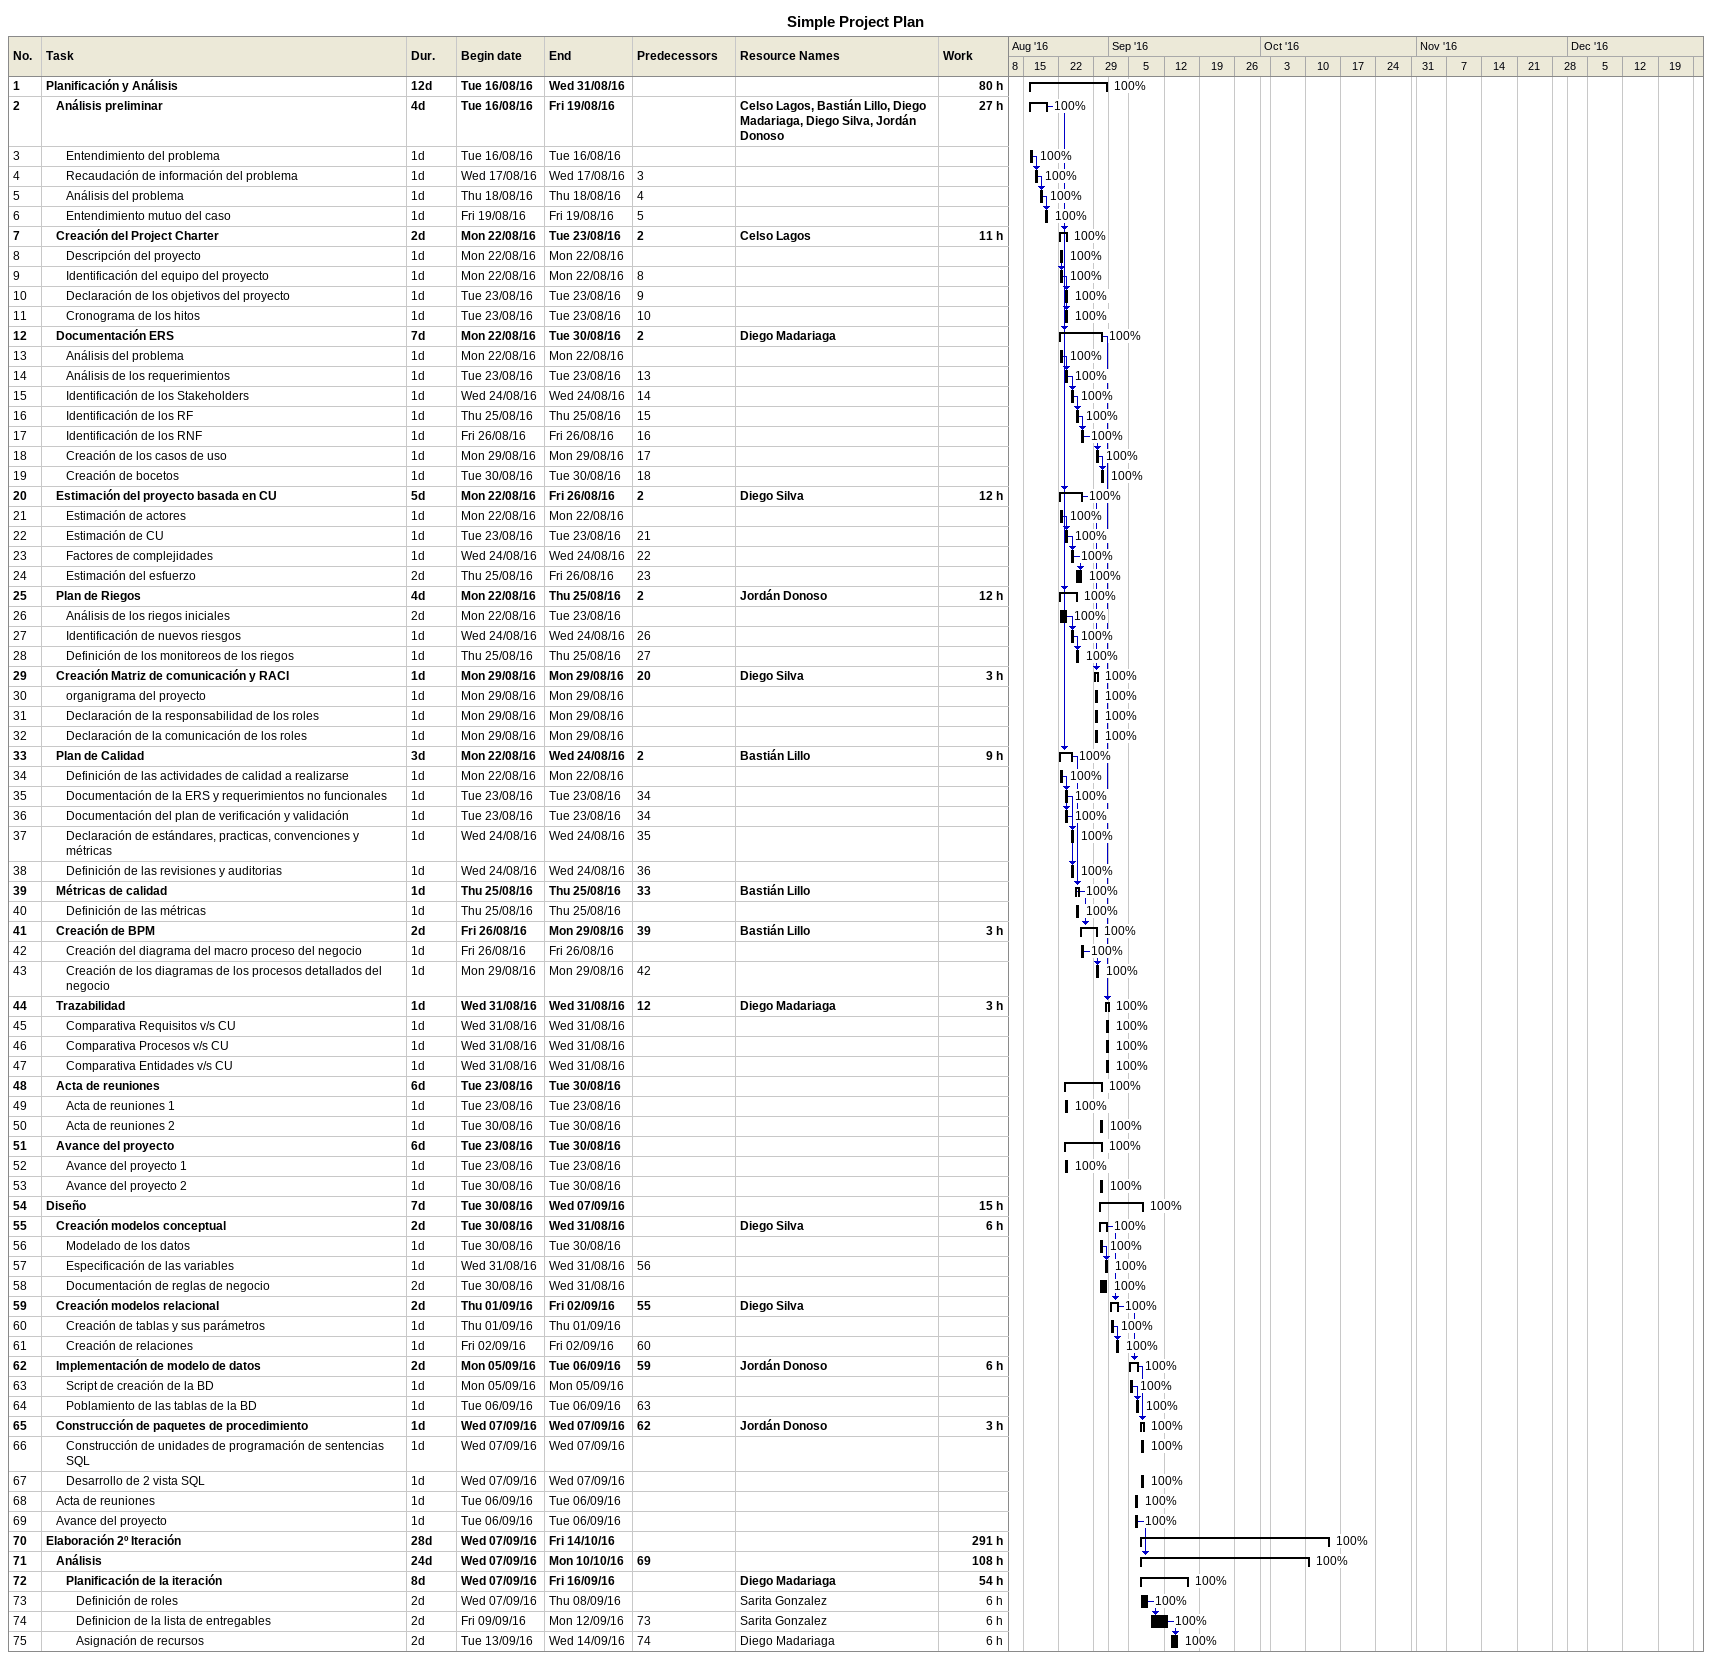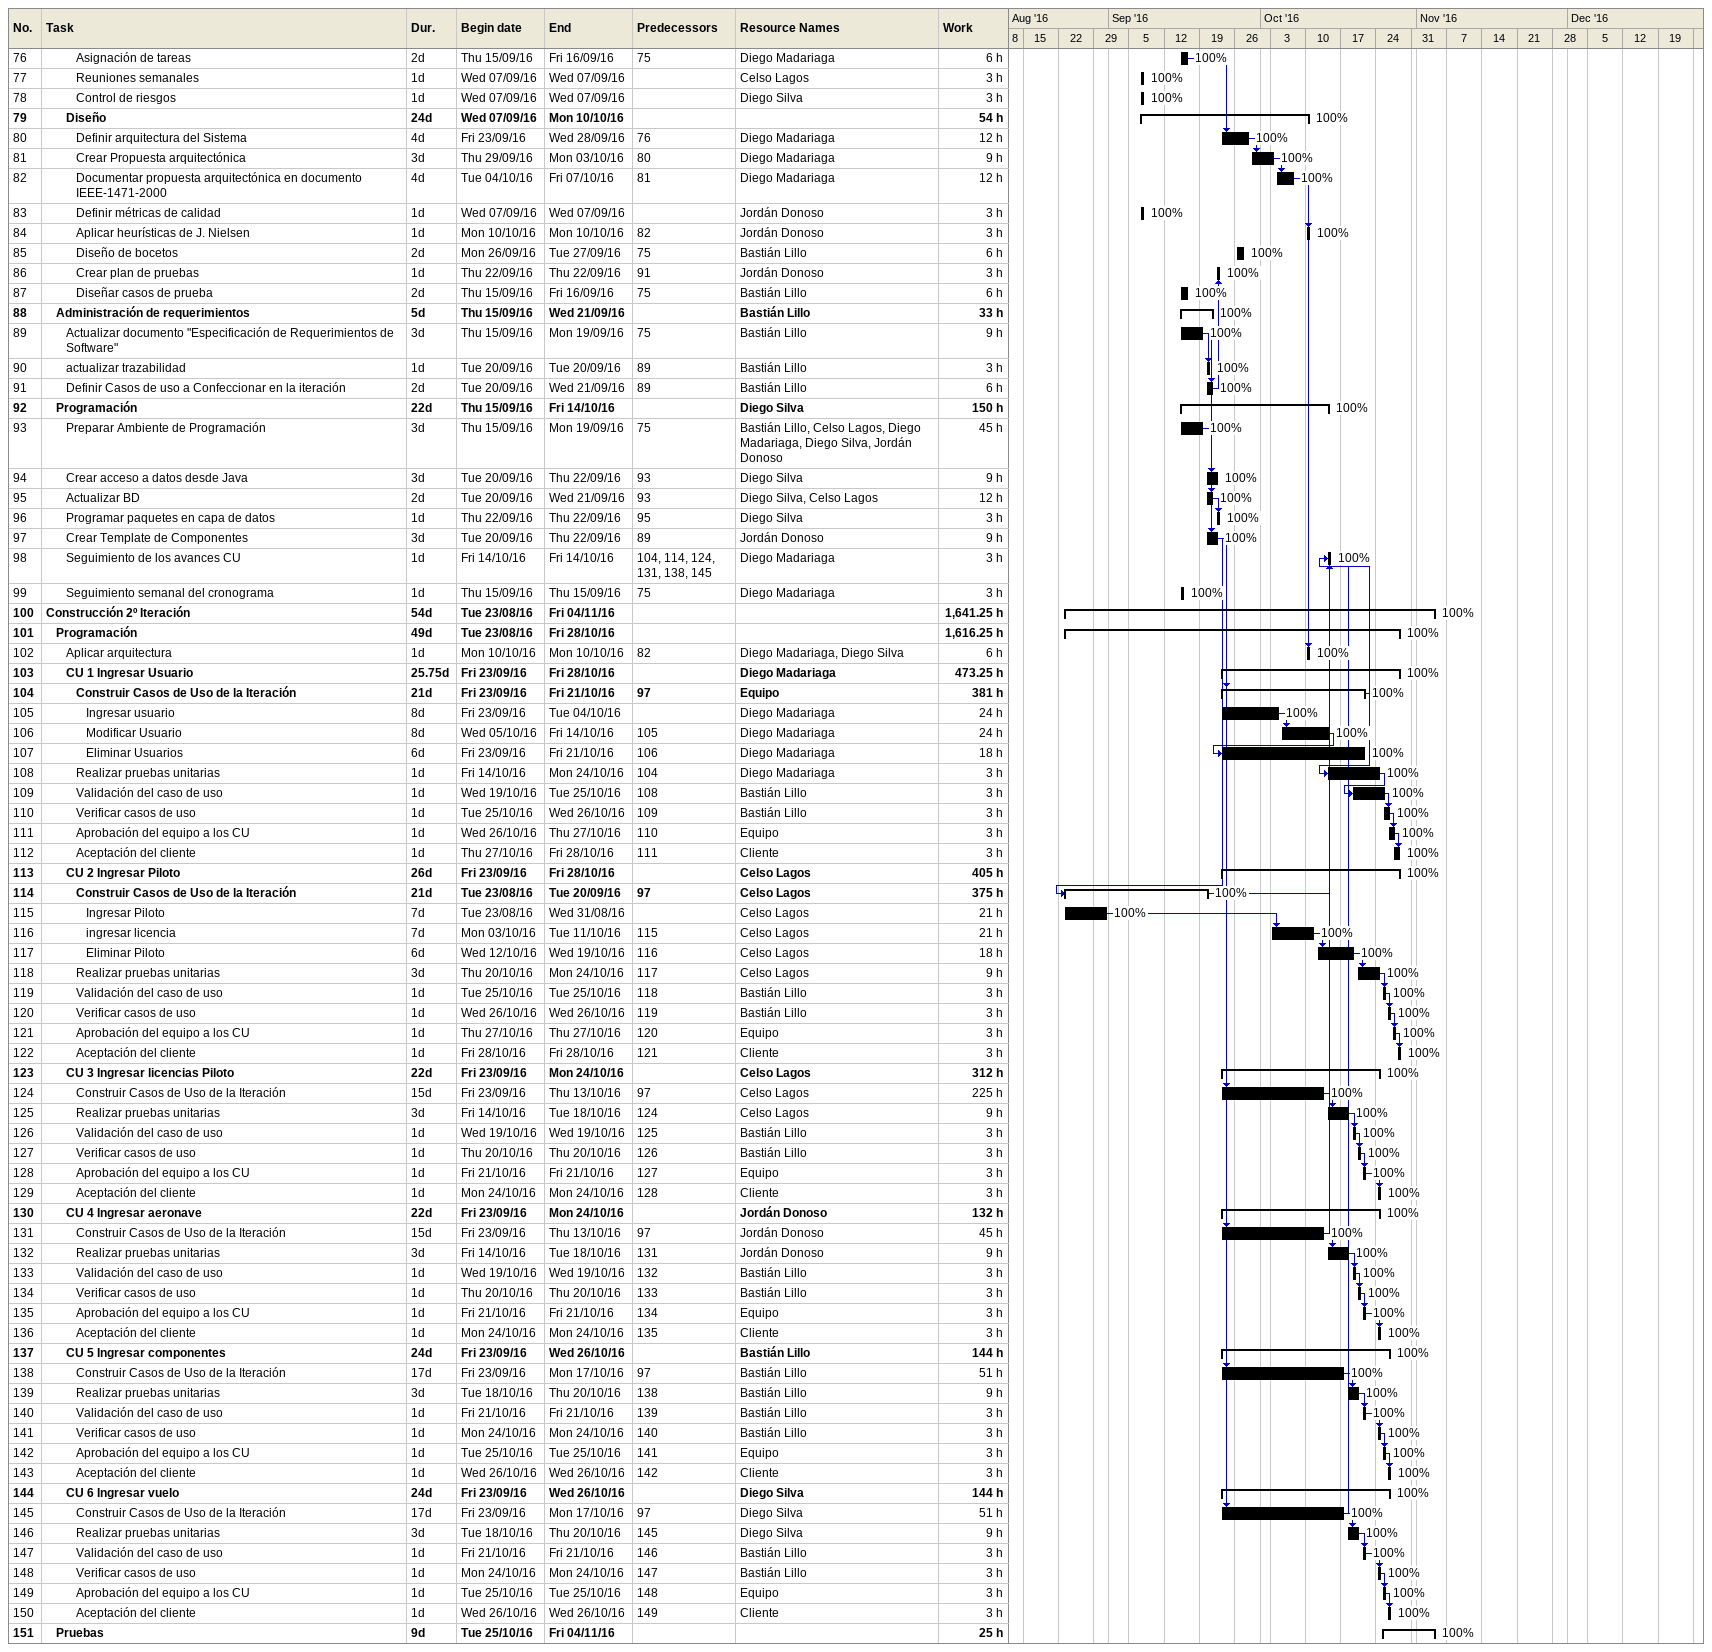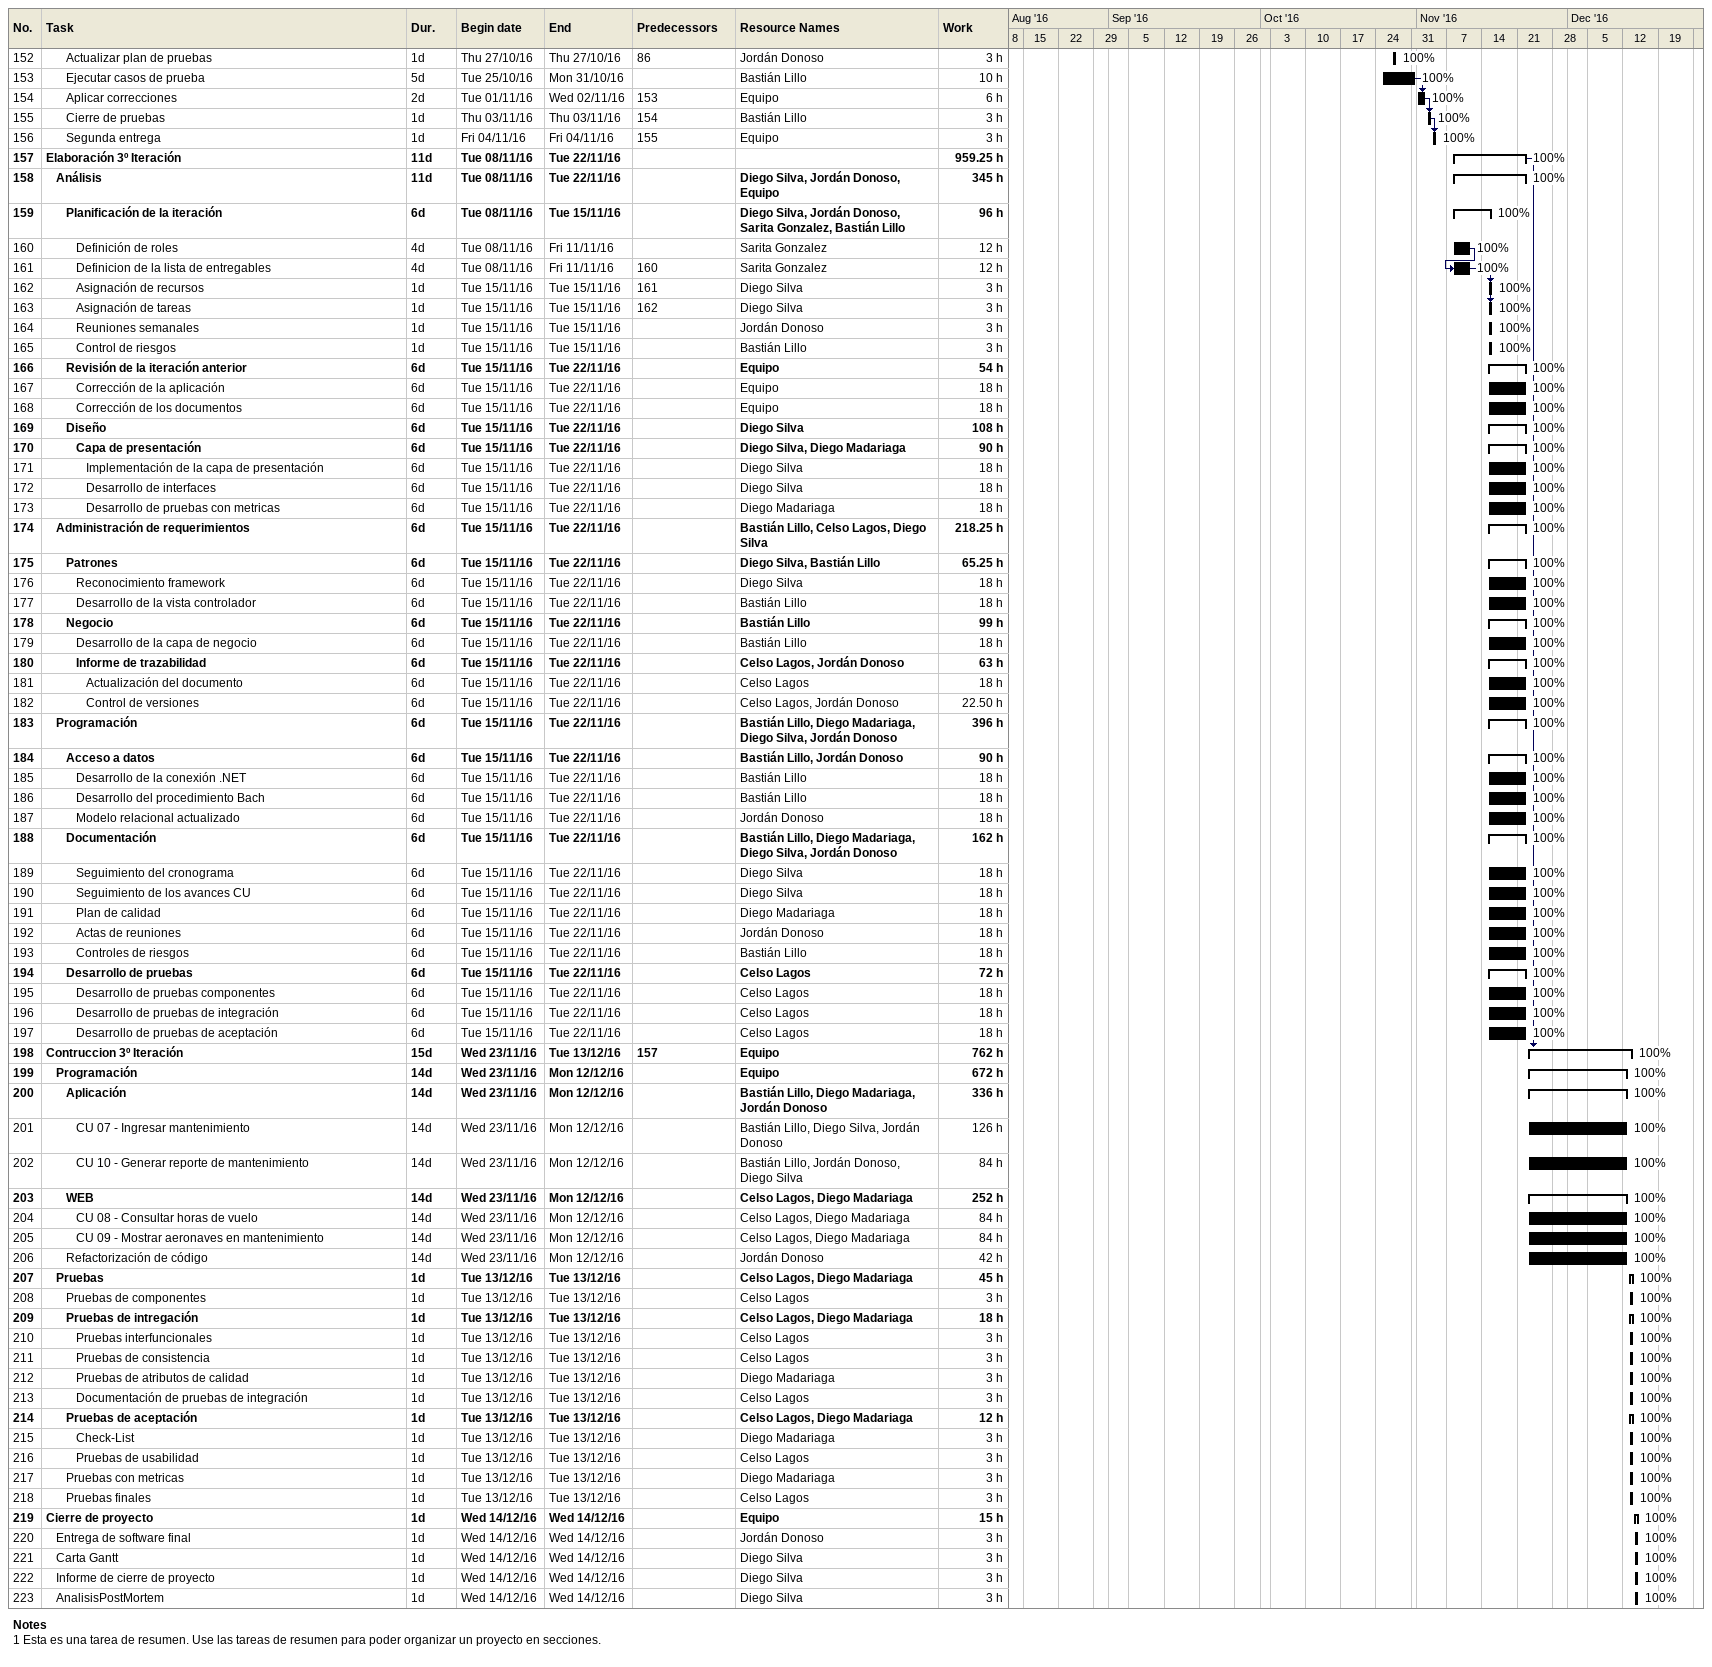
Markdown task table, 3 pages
Simple Project Plan

| ID | Level | Task | Duration | Start | Finish | Predecessors | Resources | % complete | Work (h) |
|---|---|---|---|---|---|---|---|---|---|
| 1 | 1 | **Planificación y Análisis** | 12d | 2016-08-16 | 2016-08-31 |  |  | 100 | 80 |
| 2 | 2 | **Análisis preliminar** | 4d | 2016-08-16 | 2016-08-19 |  | Celso Lagos, Bastián Lillo, Diego Madariaga, Diego Silva, Jordán Donoso | 100 | 27 |
| 3 | 3 | Entendimiento del problema | 1d | 2016-08-16 | 2016-08-16 |  |  | 100 |  |
| 4 | 3 | Recaudación de información del problema | 1d | 2016-08-17 | 2016-08-17 | 3 |  | 100 |  |
| 5 | 3 | Análisis del problema | 1d | 2016-08-18 | 2016-08-18 | 4 |  | 100 |  |
| 6 | 3 | Entendimiento mutuo del caso | 1d | 2016-08-19 | 2016-08-19 | 5 |  | 100 |  |
| 7 | 2 | **Creación del Project Charter** | 2d | 2016-08-22 | 2016-08-23 | 2 | Celso Lagos | 100 | 11 |
| 8 | 3 | Descripción del proyecto | 1d | 2016-08-22 | 2016-08-22 |  |  | 100 |  |
| 9 | 3 | Identificación del equipo del proyecto | 1d | 2016-08-22 | 2016-08-22 | 8 |  | 100 |  |
| 10 | 3 | Declaración de los objetivos del proyecto | 1d | 2016-08-23 | 2016-08-23 | 9 |  | 100 |  |
| 11 | 3 | Cronograma de los hitos | 1d | 2016-08-23 | 2016-08-23 | 10 |  | 100 |  |
| 12 | 2 | **Documentación ERS** | 7d | 2016-08-22 | 2016-08-30 | 2 | Diego Madariaga | 100 |  |
| 13 | 3 | Análisis del problema | 1d | 2016-08-22 | 2016-08-22 |  |  | 100 |  |
| 14 | 3 | Análisis de los requerimientos | 1d | 2016-08-23 | 2016-08-23 | 13 |  | 100 |  |
| 15 | 3 | Identificación de los Stakeholders | 1d | 2016-08-24 | 2016-08-24 | 14 |  | 100 |  |
| 16 | 3 | Identificación de los RF | 1d | 2016-08-25 | 2016-08-25 | 15 |  | 100 |  |
| 17 | 3 | Identificación de los RNF | 1d | 2016-08-26 | 2016-08-26 | 16 |  | 100 |  |
| 18 | 3 | Creación de los casos de uso | 1d | 2016-08-29 | 2016-08-29 | 17 |  | 100 |  |
| 19 | 3 | Creación de bocetos | 1d | 2016-08-30 | 2016-08-30 | 18 |  | 100 |  |
| 20 | 2 | **Estimación del proyecto basada en CU** | 5d | 2016-08-22 | 2016-08-26 | 2 | Diego Silva | 100 | 12 |
| 21 | 3 | Estimación de actores | 1d | 2016-08-22 | 2016-08-22 |  |  | 100 |  |
| 22 | 3 | Estimación de CU | 1d | 2016-08-23 | 2016-08-23 | 21 |  | 100 |  |
| 23 | 3 | Factores de complejidades | 1d | 2016-08-24 | 2016-08-24 | 22 |  | 100 |  |
| 24 | 3 | Estimación del esfuerzo | 2d | 2016-08-25 | 2016-08-26 | 23 |  | 100 |  |
| 25 | 2 | **Plan de Riegos** | 4d | 2016-08-22 | 2016-08-25 | 2 | Jordán Donoso | 100 | 12 |
| 26 | 3 | Análisis de los riegos iniciales | 2d | 2016-08-22 | 2016-08-23 |  |  | 100 |  |
| 27 | 3 | Identificación de nuevos riesgos | 1d | 2016-08-24 | 2016-08-24 | 26 |  | 100 |  |
| 28 | 3 | Definición de los monitoreos de los riegos | 1d | 2016-08-25 | 2016-08-25 | 27 |  | 100 |  |
| 29 | 2 | **Creación Matriz de comunicación y RACI** | 1d | 2016-08-29 | 2016-08-29 | 20 | Diego Silva | 100 | 3 |
| 30 | 3 | organigrama del proyecto | 1d | 2016-08-29 | 2016-08-29 |  |  | 100 |  |
| 31 | 3 | Declaración de la responsabilidad de los roles | 1d | 2016-08-29 | 2016-08-29 |  |  | 100 |  |
| 32 | 3 | Declaración de la comunicación de los roles | 1d | 2016-08-29 | 2016-08-29 |  |  | 100 |  |
| 33 | 2 | **Plan de Calidad** | 3d | 2016-08-22 | 2016-08-24 | 2 | Bastián Lillo | 100 | 9 |
| 34 | 3 | Definición de las actividades de calidad a realizarse | 1d | 2016-08-22 | 2016-08-22 |  |  | 100 |  |
| 35 | 3 | Documentación de la ERS y requerimientos no funcionales | 1d | 2016-08-23 | 2016-08-23 | 34 |  | 100 |  |
| 36 | 3 | Documentación del plan de verificación y validación | 1d | 2016-08-23 | 2016-08-23 | 34 |  | 100 |  |
| 37 | 3 | Declaración de estándares, practicas, convenciones y métricas | 1d | 2016-08-24 | 2016-08-24 | 35 |  | 100 |  |
| 38 | 3 | Definición de las revisiones y auditorias | 1d | 2016-08-24 | 2016-08-24 | 36 |  | 100 |  |
| 39 | 2 | **Métricas de calidad** | 1d | 2016-08-25 | 2016-08-25 | 33 | Bastián Lillo | 100 |  |
| 40 | 3 | Definición de las métricas | 1d | 2016-08-25 | 2016-08-25 |  |  | 100 |  |
| 41 | 2 | **Creación de BPM** | 2d | 2016-08-26 | 2016-08-29 | 39 | Bastián Lillo | 100 | 3 |
| 42 | 3 | Creación del diagrama del macro proceso del negocio | 1d | 2016-08-26 | 2016-08-26 |  |  | 100 |  |
| 43 | 3 | Creación de los diagramas de los procesos detallados del negocio | 1d | 2016-08-29 | 2016-08-29 | 42 |  | 100 |  |
| 44 | 2 | **Trazabilidad** | 1d | 2016-08-31 | 2016-08-31 | 12 | Diego Madariaga | 100 | 3 |
| 45 | 3 | Comparativa Requisitos v/s CU | 1d | 2016-08-31 | 2016-08-31 |  |  | 100 |  |
| 46 | 3 | Comparativa Procesos v/s CU | 1d | 2016-08-31 | 2016-08-31 |  |  | 100 |  |
| 47 | 3 | Comparativa Entidades v/s CU | 1d | 2016-08-31 | 2016-08-31 |  |  | 100 |  |
| 48 | 2 | **Acta de reuniones** | 6d | 2016-08-23 | 2016-08-30 |  |  | 100 |  |
| 49 | 3 | Acta de reuniones 1 | 1d | 2016-08-23 | 2016-08-23 |  |  | 100 |  |
| 50 | 3 | Acta de reuniones 2 | 1d | 2016-08-30 | 2016-08-30 |  |  | 100 |  |
| 51 | 2 | **Avance del proyecto** | 6d | 2016-08-23 | 2016-08-30 |  |  | 100 |  |
| 52 | 3 | Avance del proyecto 1 | 1d | 2016-08-23 | 2016-08-23 |  |  | 100 |  |
| 53 | 3 | Avance del proyecto 2 | 1d | 2016-08-30 | 2016-08-30 |  |  | 100 |  |
| 54 | 1 | **Diseño** | 7d | 2016-08-30 | 2016-09-07 |  |  | 100 | 15 |
| 55 | 2 | **Creación modelos conceptual** | 2d | 2016-08-30 | 2016-08-31 |  | Diego Silva | 100 | 6 |
| 56 | 3 | Modelado de los datos | 1d | 2016-08-30 | 2016-08-30 |  |  | 100 |  |
| 57 | 3 | Especificación de las variables | 1d | 2016-08-31 | 2016-08-31 | 56 |  | 100 |  |
| 58 | 3 | Documentación de reglas de negocio | 2d | 2016-08-30 | 2016-08-31 |  |  | 100 |  |
| 59 | 2 | **Creación modelos relacional** | 2d | 2016-09-01 | 2016-09-02 | 55 | Diego Silva | 100 |  |
| 60 | 3 | Creación de tablas y sus parámetros | 1d | 2016-09-01 | 2016-09-01 |  |  | 100 |  |
| 61 | 3 | Creación de relaciones | 1d | 2016-09-02 | 2016-09-02 | 60 |  | 100 |  |
| 62 | 2 | **Implementación de modelo de datos** | 2d | 2016-09-05 | 2016-09-06 | 59 | Jordán Donoso | 100 | 6 |
| 63 | 3 | Script de creación de la BD | 1d | 2016-09-05 | 2016-09-05 |  |  | 100 |  |
| 64 | 3 | Poblamiento de las tablas de la BD | 1d | 2016-09-06 | 2016-09-06 | 63 |  | 100 |  |
| 65 | 2 | **Construcción de paquetes de procedimiento** | 1d | 2016-09-07 | 2016-09-07 | 62 | Jordán Donoso | 100 | 3 |
| 66 | 3 | Construcción de unidades de programación de sentencias SQL | 1d | 2016-09-07 | 2016-09-07 |  |  | 100 |  |
| 67 | 3 | Desarrollo de 2 vista SQL | 1d | 2016-09-07 | 2016-09-07 |  |  | 100 |  |
| 68 | 2 | Acta de reuniones | 1d | 2016-09-06 | 2016-09-06 |  |  | 100 |  |
| 69 | 2 | Avance del proyecto | 1d | 2016-09-06 | 2016-09-06 |  |  | 100 |  |
| 70 | 1 | **Elaboración 2º Iteración** | 28d | 2016-09-07 | 2016-10-14 |  |  | 100 | 291 |
| 71 | 2 | **Análisis** | 24d | 2016-09-07 | 2016-10-10 | 69 |  | 100 | 108 |
| 72 | 3 | **Planificación de la iteración** | 8d | 2016-09-07 | 2016-09-16 |  | Diego Madariaga | 100 | 54 |
| 73 | 4 | Definición de roles | 2d | 2016-09-07 | 2016-09-08 |  | Sarita Gonzalez | 100 | 6 |
| 74 | 4 | Definicion de la lista de entregables | 2d | 2016-09-09 | 2016-09-12 | 73 | Sarita Gonzalez | 100 | 6 |
| 75 | 4 | Asignación de recursos | 2d | 2016-09-13 | 2016-09-14 | 74 | Diego Madariaga | 100 | 6 |
| 76 | 4 | Asignación de tareas | 2d | 2016-09-15 | 2016-09-16 | 75 | Diego Madariaga | 100 | 6 |
| 77 | 4 | Reuniones semanales | 1d | 2016-09-07 | 2016-09-07 |  | Celso Lagos | 100 | 3 |
| 78 | 4 | Control de riesgos | 1d | 2016-09-07 | 2016-09-07 |  | Diego Silva | 100 | 3 |
| 79 | 3 | **Diseño** | 24d | 2016-09-07 | 2016-10-10 |  |  | 100 | 54 |
| 80 | 4 | Definir arquitectura del Sistema | 4d | 2016-09-23 | 2016-09-28 | 76 | Diego Madariaga | 100 | 12 |
| 81 | 4 | Crear Propuesta arquitectónica | 3d | 2016-09-29 | 2016-10-03 | 80 | Diego Madariaga | 100 | 9 |
| 82 | 4 | Documentar propuesta arquitectónica en documento IEEE-1471-2000 | 4d | 2016-10-04 | 2016-10-07 | 81 | Diego Madariaga | 100 | 12 |
| 83 | 4 | Definir métricas de calidad | 1d | 2016-09-07 | 2016-09-07 |  | Jordán Donoso | 100 | 3 |
| 84 | 4 | Aplicar heurísticas de J. Nielsen | 1d | 2016-10-10 | 2016-10-10 | 82 | Jordán Donoso | 100 | 3 |
| 85 | 4 | Diseño de bocetos | 2d | 2016-09-26 | 2016-09-27 | 75 | Bastián Lillo | 100 | 6 |
| 86 | 4 | Crear plan de pruebas | 1d | 2016-09-22 | 2016-09-22 | 91 | Jordán Donoso | 100 | 3 |
| 87 | 4 | Diseñar casos de prueba | 2d | 2016-09-15 | 2016-09-16 | 75 | Bastián Lillo | 100 | 6 |
| 88 | 2 | **Administración de requerimientos** | 5d | 2016-09-15 | 2016-09-21 |  | Bastián Lillo | 100 | 33 |
| 89 | 3 | Actualizar documento "Especificación de Requerimientos de Software" | 3d | 2016-09-15 | 2016-09-19 | 75 | Bastián Lillo | 100 | 9 |
| 90 | 3 | actualizar trazabilidad | 1d | 2016-09-20 | 2016-09-20 | 89 | Bastián Lillo | 100 | 3 |
| 91 | 3 | Definir Casos de uso a Confeccionar en la iteración | 2d | 2016-09-20 | 2016-09-21 | 89 | Bastián Lillo | 100 | 6 |
| 92 | 2 | **Programación** | 22d | 2016-09-15 | 2016-10-14 |  | Diego Silva | 100 | 150 |
| 93 | 3 | Preparar Ambiente de Programación | 3d | 2016-09-15 | 2016-09-19 | 75 | Bastián Lillo, Celso Lagos, Diego Madariaga, Diego Silva, Jordán Donoso | 100 | 45 |
| 94 | 3 | Crear acceso a datos desde Java | 3d | 2016-09-20 | 2016-09-22 | 93 | Diego Silva | 100 | 9 |
| 95 | 3 | Actualizar BD | 2d | 2016-09-20 | 2016-09-21 | 93 | Diego Silva, Celso Lagos | 100 | 12 |
| 96 | 3 | Programar paquetes en capa de datos | 1d | 2016-09-22 | 2016-09-22 | 95 | Diego Silva | 100 | 3 |
| 97 | 3 | Crear Template de Componentes | 3d | 2016-09-20 | 2016-09-22 | 89 | Jordán Donoso | 100 | 9 |
| 98 | 3 | Seguimiento de los avances CU | 1d | 2016-10-14 | 2016-10-14 | 104, 114, 124, 131, 138, 145 | Diego Madariaga | 100 | 3 |
| 99 | 3 | Seguimiento semanal del cronograma | 1d | 2016-09-15 | 2016-09-15 | 75 | Diego Madariaga | 100 | 3 |
| 100 | 1 | **Construcción 2º Iteración** | 54d | 2016-08-23 | 2016-11-04 |  |  | 100 | 1641.25 |
| 101 | 2 | **Programación** | 49d | 2016-08-23 | 2016-10-28 |  |  | 100 | 1616.25 |
| 102 | 3 | Aplicar arquitectura | 1d | 2016-10-10 | 2016-10-10 | 82 | Diego Madariaga, Diego Silva | 100 | 6 |
| 103 | 3 | **CU 1 Ingresar Usuario** | 25.75d | 2016-09-23 | 2016-10-28 |  | Diego Madariaga | 100 | 473.25 |
| 104 | 4 | **Construir Casos de Uso de la Iteración** | 21d | 2016-09-23 | 2016-10-21 | 97 | Equipo | 100 | 381 |
| 105 | 5 | Ingresar usuario | 8d | 2016-09-23 | 2016-10-04 |  | Diego Madariaga | 100 | 24 |
| 106 | 5 | Modificar Usuario | 8d | 2016-10-05 | 2016-10-14 | 105 | Diego Madariaga | 100 | 24 |
| 107 | 5 | Eliminar Usuarios | 6d | 2016-09-23 | 2016-10-21 | 106 | Diego Madariaga | 100 | 18 |
| 108 | 4 | Realizar pruebas unitarias | 1d | 2016-10-14 | 2016-10-24 | 104 | Diego Madariaga | 100 | 3 |
| 109 | 4 | Validación del caso de uso | 1d | 2016-10-19 | 2016-10-25 | 108 | Bastián Lillo | 100 | 3 |
| 110 | 4 | Verificar casos de uso | 1d | 2016-10-25 | 2016-10-26 | 109 | Bastián Lillo | 100 | 3 |
| 111 | 4 | Aprobación del equipo a los CU | 1d | 2016-10-26 | 2016-10-27 | 110 | Equipo | 100 | 3 |
| 112 | 4 | Aceptación del cliente | 1d | 2016-10-27 | 2016-10-28 | 111 | Cliente | 100 | 3 |
| 113 | 3 | **CU 2 Ingresar Piloto** | 26d | 2016-09-23 | 2016-10-28 |  | Celso Lagos | 100 | 405 |
| 114 | 4 | **Construir Casos de Uso de la Iteración** | 21d | 2016-08-23 | 2016-09-20 | 97 | Celso Lagos | 100 | 375 |
| 115 | 5 | Ingresar Piloto | 7d | 2016-08-23 | 2016-08-31 |  | Celso Lagos | 100 | 21 |
| 116 | 5 | ingresar licencia | 7d | 2016-10-03 | 2016-10-11 | 115 | Celso Lagos | 100 | 21 |
| 117 | 5 | Eliminar Piloto | 6d | 2016-10-12 | 2016-10-19 | 116 | Celso Lagos | 100 | 18 |
| 118 | 4 | Realizar pruebas unitarias | 3d | 2016-10-20 | 2016-10-24 | 117 | Celso Lagos | 100 | 9 |
| 119 | 4 | Validación del caso de uso | 1d | 2016-10-25 | 2016-10-25 | 118 | Bastián Lillo | 100 | 3 |
| 120 | 4 | Verificar casos de uso | 1d | 2016-10-26 | 2016-10-26 | 119 | Bastián Lillo | 100 | 3 |
| 121 | 4 | Aprobación del equipo a los CU | 1d | 2016-10-27 | 2016-10-27 | 120 | Equipo | 100 | 3 |
| 122 | 4 | Aceptación del cliente | 1d | 2016-10-28 | 2016-10-28 | 121 | Cliente | 100 | 3 |
| 123 | 3 | **CU 3 Ingresar licencias Piloto** | 22d | 2016-09-23 | 2016-10-24 |  | Celso Lagos | 100 | 312 |
| 124 | 4 | Construir Casos de Uso de la Iteración | 15d | 2016-09-23 | 2016-10-13 | 97 | Celso Lagos | 100 | 225 |
| 125 | 4 | Realizar pruebas unitarias | 3d | 2016-10-14 | 2016-10-18 | 124 | Celso Lagos | 100 | 9 |
| 126 | 4 | Validación del caso de uso | 1d | 2016-10-19 | 2016-10-19 | 125 | Bastián Lillo | 100 | 3 |
| 127 | 4 | Verificar casos de uso | 1d | 2016-10-20 | 2016-10-20 | 126 | Bastián Lillo | 100 | 3 |
| 128 | 4 | Aprobación del equipo a los CU | 1d | 2016-10-21 | 2016-10-21 | 127 | Equipo | 100 | 3 |
| 129 | 4 | Aceptación del cliente | 1d | 2016-10-24 | 2016-10-24 | 128 | Cliente | 100 | 3 |
| 130 | 3 | **CU 4 Ingresar aeronave** | 22d | 2016-09-23 | 2016-10-24 |  | Jordán Donoso | 100 | 132 |
| 131 | 4 | Construir Casos de Uso de la Iteración | 15d | 2016-09-23 | 2016-10-13 | 97 | Jordán Donoso | 100 | 45 |
| 132 | 4 | Realizar pruebas unitarias | 3d | 2016-10-14 | 2016-10-18 | 131 | Jordán Donoso | 100 | 9 |
| 133 | 4 | Validación del caso de uso | 1d | 2016-10-19 | 2016-10-19 | 132 | Bastián Lillo | 100 | 3 |
| 134 | 4 | Verificar casos de uso | 1d | 2016-10-20 | 2016-10-20 | 133 | Bastián Lillo | 100 | 3 |
| 135 | 4 | Aprobación del equipo a los CU | 1d | 2016-10-21 | 2016-10-21 | 134 | Equipo | 100 | 3 |
| 136 | 4 | Aceptación del cliente | 1d | 2016-10-24 | 2016-10-24 | 135 | Cliente | 100 | 3 |
| 137 | 3 | **CU 5 Ingresar componentes** | 24d | 2016-09-23 | 2016-10-26 |  | Bastián Lillo | 100 | 144 |
| 138 | 4 | Construir Casos de Uso de la Iteración | 17d | 2016-09-23 | 2016-10-17 | 97 | Bastián Lillo | 100 | 51 |
| 139 | 4 | Realizar pruebas unitarias | 3d | 2016-10-18 | 2016-10-20 | 138 | Bastián Lillo | 100 | 9 |
| 140 | 4 | Validación del caso de uso | 1d | 2016-10-21 | 2016-10-21 | 139 | Bastián Lillo | 100 | 3 |
| 141 | 4 | Verificar casos de uso | 1d | 2016-10-24 | 2016-10-24 | 140 | Bastián Lillo | 100 | 3 |
| 142 | 4 | Aprobación del equipo a los CU | 1d | 2016-10-25 | 2016-10-25 | 141 | Equipo | 100 | 3 |
| 143 | 4 | Aceptación del cliente | 1d | 2016-10-26 | 2016-10-26 | 142 | Cliente | 100 | 3 |
| 144 | 3 | **CU 6 Ingresar vuelo** | 24d | 2016-09-23 | 2016-10-26 |  | Diego Silva | 100 | 144 |
| 145 | 4 | Construir Casos de Uso de la Iteración | 17d | 2016-09-23 | 2016-10-17 | 97 | Diego Silva | 100 | 51 |
| 146 | 4 | Realizar pruebas unitarias | 3d | 2016-10-18 | 2016-10-20 | 145 | Diego Silva | 100 | 9 |
| 147 | 4 | Validación del caso de uso | 1d | 2016-10-21 | 2016-10-21 | 146 | Bastián Lillo | 100 | 3 |
| 148 | 4 | Verificar casos de uso | 1d | 2016-10-24 | 2016-10-24 | 147 | Bastián Lillo | 100 | 3 |
| 149 | 4 | Aprobación del equipo a los CU | 1d | 2016-10-25 | 2016-10-25 | 148 | Equipo | 100 | 3 |
| 150 | 4 | Aceptación del cliente | 1d | 2016-10-26 | 2016-10-26 | 149 | Cliente | 100 | 3 |
| 151 | 2 | **Pruebas** | 9d | 2016-10-25 | 2016-11-04 |  |  | 100 | 25 |
| 152 | 3 | Actualizar plan de pruebas | 1d | 2016-10-27 | 2016-10-27 | 86 | Jordán Donoso | 100 | 3 |
| 153 | 3 | Ejecutar casos de prueba | 5d | 2016-10-25 | 2016-10-31 |  | Bastián Lillo | 100 | 10 |
| 154 | 3 | Aplicar correcciones | 2d | 2016-11-01 | 2016-11-02 | 153 | Equipo | 100 | 6 |
| 155 | 3 | Cierre de pruebas | 1d | 2016-11-03 | 2016-11-03 | 154 | Bastián Lillo | 100 | 3 |
| 156 | 3 | Segunda entrega | 1d | 2016-11-04 | 2016-11-04 | 155 | Equipo | 100 | 3 |
| 157 | 1 | **Elaboración 3º Iteración** | 11d | 2016-11-08 | 2016-11-22 |  |  | 100 | 959.25 |
| 158 | 2 | **Análisis** | 11d | 2016-11-08 | 2016-11-22 |  | Diego Silva, Jordán Donoso, Equipo | 100 | 345 |
| 159 | 3 | **Planificación de la iteración** | 6d | 2016-11-08 | 2016-11-15 |  | Diego Silva, Jordán Donoso, Sarita Gonzalez, Bastián Lillo | 100 | 96 |
| 160 | 4 | Definición de roles | 4d | 2016-11-08 | 2016-11-11 |  | Sarita Gonzalez | 100 | 12 |
| 161 | 4 | Definicion de la lista de entregables | 4d | 2016-11-08 | 2016-11-11 | 160 | Sarita Gonzalez | 100 | 12 |
| 162 | 4 | Asignación de recursos | 1d | 2016-11-15 | 2016-11-15 | 161 | Diego Silva | 100 | 3 |
| 163 | 4 | Asignación de tareas | 1d | 2016-11-15 | 2016-11-15 | 162 | Diego Silva | 100 | 3 |
| 164 | 4 | Reuniones semanales | 1d | 2016-11-15 | 2016-11-15 |  | Jordán Donoso | 100 | 3 |
| 165 | 4 | Control de riesgos | 1d | 2016-11-15 | 2016-11-15 |  | Bastián Lillo | 100 | 3 |
| 166 | 3 | **Revisión de la iteración anterior** | 6d | 2016-11-15 | 2016-11-22 |  | Equipo | 100 | 54 |
| 167 | 4 | Corrección de la aplicación | 6d | 2016-11-15 | 2016-11-22 |  | Equipo | 100 | 18 |
| 168 | 4 | Corrección de los documentos | 6d | 2016-11-15 | 2016-11-22 |  | Equipo | 100 | 18 |
| 169 | 3 | **Diseño** | 6d | 2016-11-15 | 2016-11-22 |  | Diego Silva | 100 | 108 |
| 170 | 4 | **Capa de presentación** | 6d | 2016-11-15 | 2016-11-22 |  | Diego Silva, Diego Madariaga | 100 | 90 |
| 171 | 5 | Implementación de la capa de presentación | 6d | 2016-11-15 | 2016-11-22 |  | Diego Silva | 100 | 18 |
| 172 | 5 | Desarrollo de interfaces | 6d | 2016-11-15 | 2016-11-22 |  | Diego Silva | 100 | 18 |
| 173 | 5 | Desarrollo de pruebas con metricas | 6d | 2016-11-15 | 2016-11-22 |  | Diego Madariaga | 100 | 18 |
| 174 | 2 | **Administración de requerimientos** | 6d | 2016-11-15 | 2016-11-22 |  | Bastián Lillo, Celso Lagos, Diego Silva | 100 | 218.25 |
| 175 | 3 | **Patrones** | 6d | 2016-11-15 | 2016-11-22 |  | Diego Silva, Bastián Lillo | 100 | 65.25 |
| 176 | 4 | Reconocimiento framework | 6d | 2016-11-15 | 2016-11-22 |  | Diego Silva | 100 | 18 |
| 177 | 4 | Desarrollo de la vista controlador | 6d | 2016-11-15 | 2016-11-22 |  | Bastián Lillo | 100 | 18 |
| 178 | 3 | **Negocio** | 6d | 2016-11-15 | 2016-11-22 |  | Bastián Lillo | 100 | 99 |
| 179 | 4 | Desarrollo de la capa de negocio | 6d | 2016-11-15 | 2016-11-22 |  | Bastián Lillo | 100 | 18 |
| 180 | 4 | **Informe de trazabilidad** | 6d | 2016-11-15 | 2016-11-22 |  | Celso Lagos, Jordán Donoso | 100 | 63 |
| 181 | 5 | Actualización del documento | 6d | 2016-11-15 | 2016-11-22 |  | Celso Lagos | 100 | 18 |
| 182 | 5 | Control de versiones | 6d | 2016-11-15 | 2016-11-22 |  | Celso Lagos, Jordán Donoso | 100 | 22.50 |
| 183 | 2 | **Programación** | 6d | 2016-11-15 | 2016-11-22 |  | Bastián Lillo, Diego Madariaga, Diego Silva, Jordán Donoso | 100 | 396 |
| 184 | 3 | **Acceso a datos** | 6d | 2016-11-15 | 2016-11-22 |  | Bastián Lillo, Jordán Donoso | 100 | 90 |
| 185 | 4 | Desarrollo de la conexión .NET | 6d | 2016-11-15 | 2016-11-22 |  | Bastián Lillo | 100 | 18 |
| 186 | 4 | Desarrollo del procedimiento Bach | 6d | 2016-11-15 | 2016-11-22 |  | Bastián Lillo | 100 | 18 |
| 187 | 4 | Modelo relacional actualizado | 6d | 2016-11-15 | 2016-11-22 |  | Jordán Donoso | 100 | 18 |
| 188 | 3 | **Documentación** | 6d | 2016-11-15 | 2016-11-22 |  | Bastián Lillo, Diego Madariaga, Diego Silva, Jordán Donoso | 100 | 162 |
| 189 | 4 | Seguimiento del cronograma | 6d | 2016-11-15 | 2016-11-22 |  | Diego Silva | 100 | 18 |
| 190 | 4 | Seguimiento de los avances CU | 6d | 2016-11-15 | 2016-11-22 |  | Diego Silva | 100 | 18 |
| 191 | 4 | Plan de calidad | 6d | 2016-11-15 | 2016-11-22 |  | Diego Madariaga | 100 | 18 |
| 192 | 4 | Actas de reuniones | 6d | 2016-11-15 | 2016-11-22 |  | Jordán Donoso | 100 | 18 |
| 193 | 4 | Controles de riesgos | 6d | 2016-11-15 | 2016-11-22 |  | Bastián Lillo | 100 | 18 |
| 194 | 3 | **Desarrollo de pruebas** | 6d | 2016-11-15 | 2016-11-22 |  | Celso Lagos | 100 | 72 |
| 195 | 4 | Desarrollo de pruebas componentes | 6d | 2016-11-15 | 2016-11-22 |  | Celso Lagos | 100 | 18 |
| 196 | 4 | Desarrollo de pruebas de integración | 6d | 2016-11-15 | 2016-11-22 |  | Celso Lagos | 100 | 18 |
| 197 | 4 | Desarrollo de pruebas de aceptación | 6d | 2016-11-15 | 2016-11-22 |  | Celso Lagos | 100 | 18 |
| 198 | 1 | **Contruccion 3º Iteración** | 15d | 2016-11-23 | 2016-12-13 | 157 | Equipo | 100 | 762 |
| 199 | 2 | **Programación** | 14d | 2016-11-23 | 2016-12-12 |  | Equipo | 100 | 672 |
| 200 | 3 | **Aplicación** | 14d | 2016-11-23 | 2016-12-12 |  | Bastián Lillo, Diego Madariaga, Jordán Donoso | 100 | 336 |
| 201 | 4 | CU 07 - Ingresar mantenimiento | 14d | 2016-11-23 | 2016-12-12 |  | Bastián Lillo, Diego Silva, Jordán Donoso | 100 | 126 |
| 202 | 4 | CU 10 - Generar reporte de mantenimiento | 14d | 2016-11-23 | 2016-12-12 |  | Bastián Lillo, Jordán Donoso, Diego Silva | 100 | 84 |
| 203 | 3 | **WEB** | 14d | 2016-11-23 | 2016-12-12 |  | Celso Lagos, Diego Madariaga | 100 | 252 |
| 204 | 4 | CU 08 - Consultar horas de vuelo | 14d | 2016-11-23 | 2016-12-12 |  | Celso Lagos, Diego Madariaga | 100 | 84 |
| 205 | 4 | CU 09 - Mostrar aeronaves en mantenimiento | 14d | 2016-11-23 | 2016-12-12 |  | Celso Lagos, Diego Madariaga | 100 | 84 |
| 206 | 3 | Refactorización de código | 14d | 2016-11-23 | 2016-12-12 |  | Jordán Donoso | 100 | 42 |
| 207 | 2 | **Pruebas** | 1d | 2016-12-13 | 2016-12-13 |  | Celso Lagos, Diego Madariaga | 100 | 45 |
| 208 | 3 | Pruebas de componentes | 1d | 2016-12-13 | 2016-12-13 |  | Celso Lagos | 100 | 3 |
| 209 | 3 | **Pruebas de intregación** | 1d | 2016-12-13 | 2016-12-13 |  | Celso Lagos, Diego Madariaga | 100 | 18 |
| 210 | 4 | Pruebas interfuncionales | 1d | 2016-12-13 | 2016-12-13 |  | Celso Lagos | 100 | 3 |
| 211 | 4 | Pruebas de consistencia | 1d | 2016-12-13 | 2016-12-13 |  | Celso Lagos | 100 | 3 |
| 212 | 4 | Pruebas de atributos de calidad | 1d | 2016-12-13 | 2016-12-13 |  | Diego Madariaga | 100 | 3 |
| 213 | 4 | Documentación de pruebas de integración | 1d | 2016-12-13 | 2016-12-13 |  | Celso Lagos | 100 | 3 |
| 214 | 3 | **Pruebas de aceptación** | 1d | 2016-12-13 | 2016-12-13 |  | Celso Lagos, Diego Madariaga | 100 | 12 |
| 215 | 4 | Check-List | 1d | 2016-12-13 | 2016-12-13 |  | Diego Madariaga | 100 | 3 |
| 216 | 4 | Pruebas de usabilidad | 1d | 2016-12-13 | 2016-12-13 |  | Celso Lagos | 100 | 3 |
| 217 | 3 | Pruebas con metricas | 1d | 2016-12-13 | 2016-12-13 |  | Diego Madariaga | 100 | 3 |
| 218 | 3 | Pruebas finales | 1d | 2016-12-13 | 2016-12-13 |  | Celso Lagos | 100 | 3 |
| 219 | 1 | **Cierre de proyecto** | 1d | 2016-12-14 | 2016-12-14 |  | Equipo | 100 | 15 |
| 220 | 2 | Entrega de software final | 1d | 2016-12-14 | 2016-12-14 |  | Jordán Donoso | 100 | 3 |
| 221 | 2 | Carta Gantt | 1d | 2016-12-14 | 2016-12-14 |  | Diego Silva | 100 | 3 |
| 222 | 2 | Informe de cierre de proyecto | 1d | 2016-12-14 | 2016-12-14 |  | Diego Silva | 100 | 3 |
| 223 | 2 | AnalisisPostMortem | 1d | 2016-12-14 | 2016-12-14 |  | Diego Silva | 100 | 3 |

Notes
- 1: Esta es una tarea de resumen. Use las tareas de resumen para poder organizar un proyecto en secciones.
